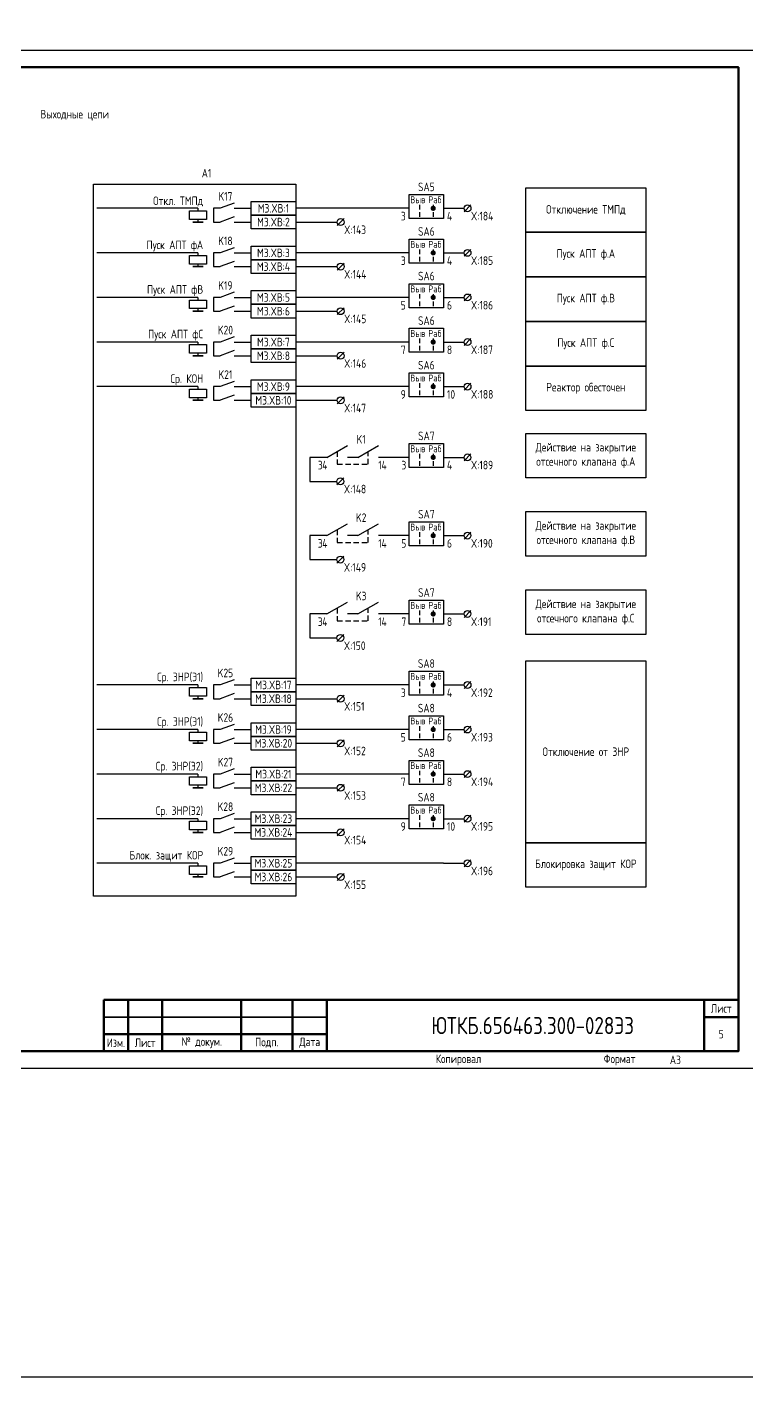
# Model space of a CAD drawing. Header units: millimetres. Extents: x -1117 to 4572, y -90 to 586.
# Drawn here: x 1887.5 to 2097.5, y -90 to 303.8 of the extents above; entities that cross this region are included whole.
import ezdxf

# ---------------------------------------------------------------- set-up
doc = ezdxf.new("R2010")
doc.units = ezdxf.units.MM
doc.linetypes.add('HIDDEN2', pattern=[4.7625, 3.175, -1.5875])
doc.styles.add('Gost_type_A', font='GOST_A.TTF')

# ---------------------------------------------------------------- blocks, each defined once
blk = doc.blocks.new('Формат_А3')
blk.add_lwpolyline([(-420, 297), (0, 297), (0, 0), (-420, 0)], close=True)
at = {"lineweight": 50}
blk.add_lwpolyline([(-400, 292), (-5, 292), (-5, 5), (-400, 5)], close=True, dxfattribs=at)
blk = doc.blocks.new('Штамп малый нижний')
at = {"lineweight": 50}
for points in [[(-185, 15), (-178, 15), (-178, 5), (-185, 5)], [(-178, 15), (-168, 15), (-168, 5), (-178, 5)], [(-168, 15), (-145, 15), (-145, 5), (-168, 5)], [(-145, 15), (-130, 15), (-130, 5), (-145, 5)], [(-130, 15), (-120, 15), (-120, 5), (-130, 5)], [(-120, 15), (-10, 15), (-10, 0), (-120, 0)], [(-10, 15), (0, 15), (0, 10), (-10, 10)], [(-10, 10), (0, 10), (0, 0), (-10, 0)], [(-185, 5), (-178, 5), (-178, 0), (-185, 0)], [(-178, 5), (-168, 5), (-168, 0), (-178, 0)], [(-168, 5), (-145, 5), (-145, 0), (-168, 0)], [(-145, 5), (-130, 5), (-130, 0), (-145, 0)], [(-130, 5), (-120, 5), (-120, 0), (-130, 0)]]:
    blk.add_lwpolyline(points, close=True, dxfattribs=at)
for points in [[(-185, 15), (-178, 15), (-178, 10), (-185, 10)], [(-178, 15), (-168, 15), (-168, 10), (-178, 10)], [(-168, 15), (-145, 15), (-145, 10), (-168, 10)], [(-145, 15), (-130, 15), (-130, 10), (-145, 10)], [(-130, 15), (-120, 15), (-120, 10), (-130, 10)], [(-185, 10), (-178, 10), (-178, 5), (-185, 5)], [(-178, 10), (-168, 10), (-168, 5), (-178, 5)], [(-168, 10), (-145, 10), (-145, 5), (-168, 5)], [(-145, 10), (-130, 10), (-130, 5), (-145, 5)], [(-130, 10), (-120, 10), (-120, 5), (-130, 5)]]:
    blk.add_lwpolyline(points, close=True)
at = {"char_height": 2.5, "style": 'Gost_type_A'}
for s, insert, width, attachment_point in [('Лист', (-5, 12.5), 10, 5), ('№ докум.', (-156.5, 2.5), 23, 5), ('Подп.', (-137.5, 2.5), 15, 5), ('Дата', (-125, 2.5), 10, 5), ('Изм.', (-181.5, 2.5), 7, 5), ('Лист', (-173, 2.5), 10, 5), ('Копировал', (-75, -2.53), 13.1202, 6), ('Формат', (-30, -2.53), 13.1202, 6)]:
    blk.add_mtext(s, dxfattribs=dict(at, insert=insert, width=width, attachment_point=attachment_point))
blk = doc.blocks.new('POINT')
at = {"const_width": 0.75}
blk.add_lwpolyline([(-0.375, 0, 1), (0.375, 0, 1)], format="xyb", close=True, dxfattribs=at)
blk = doc.blocks.new('Переключатель_положение')
for p, q in [((2, 1), (2, -0.34)), ((2, -1.14), (2, -2.49))]:
    blk.add_line(p, q)

msp = doc.modelspace()

# ---------------------------------------------------------------- linework, layer by layer
at = {"ltscale": 4.32}
for p, q in [((1947.91, 252.37), (1943.91, 250.87)), ((1947.91, 248.37), (1943.91, 246.87)), ((1947.91, 239.37), (1943.91, 237.87)), ((1947.91, 235.37), (1943.91, 233.87)), ((1947.91, 226.37), (1943.91, 224.87)), ((1947.91, 222.37), (1943.91, 220.87)), ((1947.91, 213.37), (1943.91, 211.87)), ((1947.91, 209.37), (1943.91, 207.87)), ((1947.91, 200.37), (1943.91, 198.87)), ((1947.91, 196.37), (1943.91, 194.87)), ((1947.91, 113.35), (1943.91, 111.85)), ((1947.91, 109.35), (1943.91, 107.85)), ((1947.91, 100.35), (1943.91, 98.85)), ((1947.91, 96.35), (1943.91, 94.85)), ((1947.91, 87.35), (1943.91, 85.85)), ((1947.91, 83.35), (1943.91, 81.85)), ((1947.91, 74.35), (1943.91, 72.85)), ((1947.91, 70.35), (1943.91, 68.85)), ((1947.91, 61.35), (1943.91, 59.85)), ((1947.91, 57.35), (1943.91, 55.85))]:
    msp.add_line(p, q, dxfattribs=at)
for p, q in [((1937.41, 250.87), (1907.91, 250.87)), ((1937.41, 250.87), (1937.41, 250.12)), ((1999, 250.87), (1965.91, 250.87)), ((2017.01, 251.87), (2015.01, 249.87)), ((1937.41, 247.62), (1937.41, 246.87)), ((1965.91, 246.87), (1978, 246.87)), ((1980.01, 247.87), (1978.01, 245.87)), ((1937.41, 237.87), (1907.91, 237.87)), ((1937.41, 237.87), (1937.41, 237.12)), ((1999, 237.87), (1965.91, 237.87)), ((2017.01, 238.87), (2015.01, 236.87)), ((1937.41, 234.62), (1937.41, 233.87)), ((1965.91, 233.87), (1978, 233.87)), ((1980.01, 234.87), (1978.01, 232.87)), ((1937.41, 224.87), (1907.91, 224.87)), ((1937.41, 224.87), (1937.41, 224.12)), ((1999, 224.87), (1965.91, 224.87)), ((2017.01, 225.87), (2015.01, 223.87)), ((1937.41, 221.62), (1937.41, 220.87)), ((1965.91, 220.87), (1978, 220.87)), ((1980.01, 221.87), (1978.01, 219.87)), ((2017.01, 212.87), (2015.01, 210.87)), ((1937.41, 211.87), (1907.91, 211.87)), ((1937.41, 211.87), (1937.41, 211.12)), ((1999, 211.87), (1965.91, 211.87)), ((1980.01, 208.87), (1978.01, 206.87)), ((1937.41, 208.62), (1937.41, 207.87)), ((1965.91, 207.87), (1978, 207.87)), ((1937.41, 198.87), (1907.91, 198.87)), ((1937.41, 198.87), (1937.41, 198.12)), ((1999, 198.87), (1965.91, 198.87)), ((2017.01, 199.87), (2015.01, 197.87)), ((1937.41, 195.62), (1937.41, 194.87)), ((1965.91, 194.87), (1978, 194.87)), ((1980.01, 195.87), (1978.01, 193.87)), ((1975, 178.24), (1981, 181.7)), ((1984, 178.24), (1990, 181.7)), ((1975, 178.24), (1970, 178.24)), ((1970, 178.24), (1970, 171.24)), ((1984, 178.24), (1981, 178.24)), ((1999, 178.24), (1990, 178.24)), ((2017, 179.24), (2015, 177.24)), ((1970, 171.24), (1977.94, 171.24)), ((1979.94, 172.24), (1977.94, 170.24)), ((1975, 155.4), (1981, 158.86)), ((1984, 155.4), (1990, 158.86)), ((1975, 155.4), (1970, 155.4)), ((1970, 155.4), (1970, 148.4)), ((1984, 155.4), (1981, 155.4)), ((1999, 155.4), (1990, 155.4)), ((2017, 156.4), (2015, 154.4)), ((1970, 148.4), (1977.94, 148.4)), ((1979.94, 149.4), (1977.94, 147.4)), ((1975, 132.55), (1981, 136.01)), ((1984, 132.55), (1990, 136.01)), ((1975, 132.55), (1970, 132.55)), ((1970, 132.55), (1970, 125.55)), ((1984, 132.55), (1981, 132.55)), ((1999, 132.55), (1990, 132.55)), ((2017, 133.55), (2015, 131.55)), ((1979.94, 126.55), (1977.94, 124.55)), ((1970, 125.55), (1977.94, 125.55)), ((1937.41, 111.85), (1907.91, 111.85)), ((1937.41, 111.85), (1937.41, 111.1)), ((1999, 111.85), (1965.91, 111.85)), ((2017.01, 112.85), (2015.01, 110.85)), ((1937.41, 108.6), (1937.41, 107.85)), ((1965.91, 107.85), (1978, 107.85)), ((1980.01, 108.85), (1978.01, 106.85)), ((1937.41, 98.85), (1907.91, 98.85)), ((1937.41, 98.85), (1937.41, 98.1)), ((1999, 98.85), (1965.91, 98.85)), ((2017.01, 99.85), (2015.01, 97.85)), ((1937.41, 95.6), (1937.41, 94.85)), ((1965.91, 94.85), (1978, 94.85)), ((1980.01, 95.85), (1978.01, 93.85)), ((2017.01, 86.85), (2015.01, 84.85)), ((1937.41, 85.85), (1907.91, 85.85)), ((1937.41, 85.85), (1937.41, 85.1)), ((1999, 85.85), (1965.91, 85.85)), ((1980.01, 82.85), (1978.01, 80.85)), ((1937.41, 82.6), (1937.41, 81.85)), ((1965.91, 81.85), (1978, 81.85)), ((1937.41, 72.85), (1907.91, 72.85)), ((1937.41, 72.85), (1937.41, 72.1)), ((1999, 72.85), (1965.91, 72.85)), ((2017.01, 73.85), (2015.01, 71.85)), ((1937.41, 69.6), (1937.41, 68.85)), ((1965.91, 68.85), (1978, 68.85)), ((1980.01, 69.85), (1978.01, 67.85)), ((1937.41, 59.85), (1907.91, 59.85)), ((1937.41, 59.85), (1937.41, 59.1)), ((2009, 59.85), (1965.91, 59.85)), ((2017.01, 60.85), (2015.01, 58.85)), ((1937.41, 56.6), (1937.41, 55.85)), ((1965.91, 55.85), (1978, 55.85)), ((1980.01, 56.85), (1978.01, 54.85))]:
    msp.add_line(p, q)
at = {"ltscale": 1.08}
for p, q in [((1943.91, 250.87), (1941.91, 250.87)), ((1941.91, 250.87), (1941.91, 246.87)), ((1947.91, 250.87), (1952.91, 250.87)), ((1941.91, 246.87), (1943.91, 246.87)), ((1947.91, 246.87), (1952.91, 246.87)), ((1943.91, 237.87), (1941.91, 237.87)), ((1941.91, 237.87), (1941.91, 233.87)), ((1947.91, 237.87), (1952.91, 237.87)), ((1941.91, 233.87), (1943.91, 233.87)), ((1947.91, 233.87), (1952.91, 233.87)), ((1943.91, 224.87), (1941.91, 224.87)), ((1941.91, 224.87), (1941.91, 220.87)), ((1947.91, 224.87), (1952.91, 224.87)), ((1941.91, 220.87), (1943.91, 220.87)), ((1947.91, 220.87), (1952.91, 220.87)), ((1943.91, 211.87), (1941.91, 211.87)), ((1941.91, 211.87), (1941.91, 207.87)), ((1947.91, 211.87), (1952.91, 211.87)), ((1941.91, 207.87), (1943.91, 207.87)), ((1947.91, 207.87), (1952.91, 207.87)), ((1943.91, 198.87), (1941.91, 198.87)), ((1941.91, 198.87), (1941.91, 194.87)), ((1947.91, 198.87), (1952.91, 198.87)), ((1941.91, 194.87), (1943.91, 194.87)), ((1947.91, 194.87), (1952.91, 194.87)), ((1943.91, 111.85), (1941.91, 111.85)), ((1941.91, 111.85), (1941.91, 107.85)), ((1947.91, 111.85), (1952.91, 111.85)), ((1941.91, 107.85), (1943.91, 107.85)), ((1947.91, 107.85), (1952.91, 107.85)), ((1943.91, 98.85), (1941.91, 98.85)), ((1941.91, 98.85), (1941.91, 94.85)), ((1947.91, 98.85), (1952.91, 98.85)), ((1941.91, 94.85), (1943.91, 94.85)), ((1947.91, 94.85), (1952.91, 94.85)), ((1943.91, 85.85), (1941.91, 85.85)), ((1941.91, 85.85), (1941.91, 81.85)), ((1947.91, 85.85), (1952.91, 85.85)), ((1941.91, 81.85), (1943.91, 81.85)), ((1947.91, 81.85), (1952.91, 81.85)), ((1943.91, 72.85), (1941.91, 72.85)), ((1941.91, 72.85), (1941.91, 68.85)), ((1947.91, 72.85), (1952.91, 72.85)), ((1941.91, 68.85), (1943.91, 68.85)), ((1947.91, 68.85), (1952.91, 68.85)), ((1943.91, 59.85), (1941.91, 59.85)), ((1941.91, 59.85), (1941.91, 55.85)), ((1947.91, 59.85), (1952.91, 59.85)), ((1941.91, 55.85), (1943.91, 55.85)), ((1947.91, 55.85), (1952.91, 55.85))]:
    msp.add_line(p, q, dxfattribs=at)
at = {"ltscale": 4}
for p, q in [((2009, 250.87), (2015.01, 250.87)), ((2009, 237.87), (2015.01, 237.87)), ((2009, 224.87), (2015.01, 224.87)), ((2009, 211.87), (2015.01, 211.87)), ((2009, 198.87), (2015.01, 198.87)), ((2009, 111.85), (2015.01, 111.85)), ((2009, 98.85), (2015.01, 98.85)), ((2009, 85.85), (2015.01, 85.85)), ((2009, 72.85), (2015.01, 72.85)), ((2009, 59.85), (2015.01, 59.85))]:
    msp.add_line(p, q, dxfattribs=at)
at = {"linetype": 'HIDDEN2', "ltscale": 0.5}
for p, q in [((1978, 179.97), (1978, 176.24)), ((1987, 176.24), (1987, 179.97)), ((1978, 176.24), (1987, 176.24)), ((1978, 157.13), (1978, 153.4)), ((1987, 153.4), (1987, 157.13)), ((1978, 153.4), (1987, 153.4)), ((1978, 134.28), (1978, 130.55)), ((1987, 130.55), (1987, 134.28)), ((1978, 130.55), (1987, 130.55))]:
    msp.add_line(p, q, dxfattribs=at)
at = {"linetype": 'Continuous', "ltscale": 4}
for p, q in [((2009, 178.24), (2015, 178.24)), ((2009, 155.4), (2015, 155.4)), ((2009, 132.55), (2015, 132.55))]:
    msp.add_line(p, q, dxfattribs=at)
for points in [[(-1117.42, 586), (4572.48, 586), (4572.48, -90), (-1117.42, -90)], [(1906.91, 257.87), (1965.91, 257.87), (1965.91, 50.2), (1906.91, 50.2)], [(2033, 256.87), (2068, 256.87), (2068, 243.87), (2033, 243.87)], [(1952.91, 252.87), (1965.91, 252.87), (1965.91, 248.87), (1952.91, 248.87)], [(1999, 254.87), (2009, 254.87), (2009, 247.87), (1999, 247.87)], [(1939.91, 250.12), (1939.91, 247.62), (1934.91, 247.62), (1934.91, 250.12)], [(1952.91, 248.87), (1965.91, 248.87), (1965.91, 244.87), (1952.91, 244.87)], [(1938.91, 246.87), (1935.91, 246.87)], [(1999, 241.87), (2009, 241.87), (2009, 234.87), (1999, 234.87)], [(2033, 243.87), (2068, 243.87), (2068, 230.87), (2033, 230.87)], [(1939.91, 237.12), (1939.91, 234.62), (1934.91, 234.62), (1934.91, 237.12)], [(1952.91, 239.87), (1965.91, 239.87), (1965.91, 235.87), (1952.91, 235.87)], [(1938.91, 233.87), (1935.91, 233.87)], [(1952.91, 235.87), (1965.91, 235.87), (1965.91, 231.87), (1952.91, 231.87)], [(1999, 228.87), (2009, 228.87), (2009, 221.87), (1999, 221.87)], [(2033, 230.87), (2068, 230.87), (2068, 217.87), (2033, 217.87)], [(1952.91, 226.87), (1965.91, 226.87), (1965.91, 222.87), (1952.91, 222.87)], [(1939.91, 224.12), (1939.91, 221.62), (1934.91, 221.62), (1934.91, 224.12)], [(1938.91, 220.87), (1935.91, 220.87)], [(1952.91, 222.87), (1965.91, 222.87), (1965.91, 218.87), (1952.91, 218.87)], [(2033, 217.87), (2068, 217.87), (2068, 204.87), (2033, 204.87)], [(1952.91, 213.87), (1965.91, 213.87), (1965.91, 209.87), (1952.91, 209.87)], [(1999, 215.87), (2009, 215.87), (2009, 208.87), (1999, 208.87)], [(1939.91, 211.12), (1939.91, 208.62), (1934.91, 208.62), (1934.91, 211.12)], [(1952.91, 209.87), (1965.91, 209.87), (1965.91, 205.87), (1952.91, 205.87)], [(1938.91, 207.87), (1935.91, 207.87)], [(2033, 204.87), (2068, 204.87), (2068, 191.87), (2033, 191.87)], [(1952.91, 200.87), (1965.91, 200.87), (1965.91, 196.87), (1952.91, 196.87)], [(1999, 202.87), (2009, 202.87), (2009, 195.87), (1999, 195.87)], [(1939.91, 198.12), (1939.91, 195.62), (1934.91, 195.62), (1934.91, 198.12)], [(1938.91, 194.87), (1935.91, 194.87)], [(1952.91, 196.87), (1965.91, 196.87), (1965.91, 192.87), (1952.91, 192.87)], [(2033, 185.24), (2068, 185.24), (2068, 172.24), (2033, 172.24)], [(1999, 182.24), (2009, 182.24), (2009, 175.24), (1999, 175.24)], [(2033, 162.4), (2068, 162.4), (2068, 149.4), (2033, 149.4)], [(1999, 159.4), (2009, 159.4), (2009, 152.4), (1999, 152.4)], [(2033, 139.55), (2068, 139.55), (2068, 126.55), (2033, 126.55)], [(1999, 136.55), (2009, 136.55), (2009, 129.55), (1999, 129.55)], [(2033, 118.93), (2068, 118.93), (2068, 65.85), (2033, 65.85)], [(1999, 115.85), (2009, 115.85), (2009, 108.85), (1999, 108.85)], [(1939.91, 111.1), (1939.91, 108.6), (1934.91, 108.6), (1934.91, 111.1)], [(1952.91, 113.85), (1965.91, 113.85), (1965.91, 109.85), (1952.91, 109.85)], [(1938.91, 107.85), (1935.91, 107.85)], [(1952.91, 109.85), (1965.91, 109.85), (1965.91, 105.85), (1952.91, 105.85)], [(1999, 102.85), (2009, 102.85), (2009, 95.85), (1999, 95.85)], [(1952.91, 100.85), (1965.91, 100.85), (1965.91, 96.85), (1952.91, 96.85)], [(1939.91, 98.1), (1939.91, 95.6), (1934.91, 95.6), (1934.91, 98.1)], [(1938.91, 94.85), (1935.91, 94.85)], [(1952.91, 96.85), (1965.91, 96.85), (1965.91, 92.85), (1952.91, 92.85)], [(1952.91, 87.85), (1965.91, 87.85), (1965.91, 83.85), (1952.91, 83.85)], [(1999, 89.85), (2009, 89.85), (2009, 82.85), (1999, 82.85)], [(1939.91, 85.1), (1939.91, 82.6), (1934.91, 82.6), (1934.91, 85.1)], [(1952.91, 83.85), (1965.91, 83.85), (1965.91, 79.85), (1952.91, 79.85)], [(1938.91, 81.85), (1935.91, 81.85)], [(1952.91, 74.85), (1965.91, 74.85), (1965.91, 70.85), (1952.91, 70.85)], [(1999, 76.85), (2009, 76.85), (2009, 69.85), (1999, 69.85)], [(1939.91, 72.1), (1939.91, 69.6), (1934.91, 69.6), (1934.91, 72.1)], [(1938.91, 68.85), (1935.91, 68.85)], [(1952.91, 70.85), (1965.91, 70.85), (1965.91, 66.85), (1952.91, 66.85)], [(2033, 65.85), (2068, 65.85), (2068, 52.85), (2033, 52.85)], [(1939.91, 59.1), (1939.91, 56.6), (1934.91, 56.6), (1934.91, 59.1)], [(1952.91, 61.85), (1965.91, 61.85), (1965.91, 57.85), (1952.91, 57.85)], [(1938.91, 55.85), (1935.91, 55.85)], [(1952.91, 57.85), (1965.91, 57.85), (1965.91, 53.85), (1952.91, 53.85)]]:
    msp.add_lwpolyline(points, close=True)
for centre in [(2016.01, 250.87), (1979.01, 246.87), (2016.01, 237.87), (1979.01, 233.87), (2016.01, 224.87), (1979.01, 220.87), (2016.01, 211.87), (1979.01, 207.87), (2016.01, 198.87), (1979.01, 194.87), (2016, 178.24), (1978.94, 171.24), (2016, 155.4), (1978.94, 148.4), (2016, 132.55), (1978.94, 125.55), (2016.01, 111.85), (1979.01, 107.85), (2016.01, 98.85), (1979.01, 94.85), (2016.01, 85.85), (1979.01, 81.85), (2016.01, 72.85), (1979.01, 68.85), (2016.01, 59.85), (1979.01, 55.85)]:
    msp.add_circle(centre, 1)

# ---------------------------------------------------------------- block references
at = {"color": 1}
for name, p in [('Формат_А3', (2100, 0)), ('Штамп малый нижний', (2095, 5))]:
    msp.add_blockref(name, p, dxfattribs=at)
for name, p in [('Переключатель_положение', (2000, 250.87)), ('POINT', (2006, 250.87)), ('Переключатель_положение', (2004, 250.87)), ('Переключатель_положение', (2000, 237.87)), ('POINT', (2006, 237.87)), ('Переключатель_положение', (2004, 237.87)), ('Переключатель_положение', (2000, 224.87)), ('POINT', (2006, 224.87)), ('Переключатель_положение', (2004, 224.87)), ('Переключатель_положение', (2000, 211.87)), ('Переключатель_положение', (2004, 211.87)), ('POINT', (2006, 211.87)), ('Переключатель_положение', (2000, 198.87)), ('POINT', (2006, 198.87)), ('Переключатель_положение', (2004, 198.87)), ('Переключатель_положение', (2000, 178.24)), ('POINT', (2006, 178.24)), ('Переключатель_положение', (2004, 178.24)), ('Переключатель_положение', (2000, 155.4)), ('POINT', (2006, 155.4)), ('Переключатель_положение', (2004, 155.4)), ('Переключатель_положение', (2000, 132.55)), ('POINT', (2006, 132.55)), ('Переключатель_положение', (2004, 132.55)), ('Переключатель_положение', (2000, 111.85)), ('POINT', (2006, 111.85)), ('Переключатель_положение', (2004, 111.85)), ('Переключатель_положение', (2000, 98.85)), ('POINT', (2006, 98.85)), ('Переключатель_положение', (2004, 98.85)), ('Переключатель_положение', (2000, 85.85)), ('Переключатель_положение', (2004, 85.85)), ('POINT', (2006, 85.85)), ('Переключатель_положение', (2000, 72.85)), ('POINT', (2006, 72.85)), ('Переключатель_положение', (2004, 72.85))]:
    msp.add_blockref(name, p)

# ---------------------------------------------------------------- texts
at = {"char_height": 2.5, "line_spacing_factor": 0.9, "style": 'Gost_type_A'}
for s, insert, width, attachment_point in [('Выходные цепи', (1901.45, 278), 197.5, 5), ('A1', (1939.91, 259.87), 66, 8), ('X:184', (2017.01, 249.87), 8, 1), ('X:143', (1980.01, 245.87), 8, 1), ('X:185', (2017.01, 236.87), 8, 1), ('X:144', (1980.01, 232.87), 8, 1), ('X:186', (2017.01, 223.87), 8, 1), ('X:145', (1980.01, 219.87), 8, 1), ('X:187', (2017.01, 210.87), 8, 1), ('X:146', (1980.01, 206.87), 8, 1), ('X:188', (2017.01, 197.87), 8, 1), ('X:147', (1980.01, 193.87), 8, 1), ('X:189', (2017, 177.24), 8, 1), ('X:148', (1979.94, 170.24), 8, 1), ('X:190', (2017, 154.4), 8, 1), ('X:149', (1979.94, 147.4), 8, 1), ('X:191', (2017, 131.55), 8, 1), ('X:150', (1979.94, 124.55), 8, 1), ('X:192', (2017.01, 110.85), 8, 1), ('X:151', (1980.01, 106.85), 8, 1), ('X:193', (2017.01, 97.85), 8, 1), ('X:152', (1980.01, 93.85), 8, 1), ('X:194', (2017.01, 84.85), 8, 1), ('X:153', (1980.01, 80.85), 8, 1), ('X:195', (2017.01, 71.85), 8, 1), ('X:154', (1980.01, 67.85), 8, 1), ('X:196', (2017.01, 58.85), 8, 1), ('X:155', (1980.01, 54.85), 8, 1)]:
    msp.add_mtext(s, dxfattribs=dict(at, insert=insert, width=width, attachment_point=attachment_point))
at = {"style": 'Gost_type_A'}
for s, insert, char_height, width, attachment_point in [('SA5', (2004, 255.87), 2.5, 10, 8), ('Откл. ТМПд', (1938.91, 252.87), 2.5, 31.0015, 6), ('K17', (1945.41, 254.37), 2.5, 5, 5), ('M3.XВ:1', (1959.41, 250.87), 2.5, 13, 5), ('Выв', (2001.5, 253.37), 2, 5, 5), ('Раб', (2006.5, 253.37), 2, 5, 5), ('M3.XВ:2', (1959.41, 246.87), 2.5, 13, 5), ('3', (1998, 249.85), 2.5, 5, 3), ('4', (2010, 249.85), 2.5, 5, 1), ('Отключение ТМПд', (2050.5, 250.37), 2.5, 34.9988, 5), ('SA6', (2004, 242.87), 2.5, 10, 8), ('Пуск АПТ фА', (1938.91, 239.87), 2.5, 35.9386, 6), ('K18', (1945.41, 241.37), 2.5, 5, 5), ('Выв', (2001.5, 240.37), 2, 5, 5), ('Раб', (2006.5, 240.37), 2, 5, 5), ('M3.XВ:3', (1959.41, 237.87), 2.5, 13, 5), ('3', (1998, 236.85), 2.5, 5, 3), ('4', (2010, 236.85), 2.5, 5, 1), ('Пуск АПТ ф.А', (2050.5, 237.37), 2.5, 34.9988, 5), ('M3.XВ:4', (1959.41, 233.87), 2.5, 13, 5), ('SA6', (2004, 229.87), 2.5, 10, 8), ('Пуск АПТ фВ', (1938.91, 226.87), 2.5, 36.2681, 6), ('K19', (1945.41, 228.37), 2.5, 5, 5), ('Раб', (2006.5, 227.37), 2, 5, 5), ('M3.XВ:5', (1959.41, 224.87), 2.5, 13, 5), ('Выв', (2001.5, 227.37), 2, 5, 5), ('Пуск АПТ ф.В', (2050.5, 224.37), 2.5, 34.9988, 5), ('M3.XВ:6', (1959.41, 220.87), 2.5, 13, 5), ('5', (1998, 223.85), 2.5, 5, 3), ('6', (2010, 223.85), 2.5, 5, 1), ('K20', (1945.41, 215.37), 2.5, 5, 5), ('SA6', (2004, 216.87), 2.5, 10, 8), ('Пуск АПТ фС', (1938.91, 213.87), 2.5, 34.6824, 6), ('M3.XВ:7', (1959.41, 211.87), 2.5, 13, 5), ('Выв', (2001.5, 214.37), 2, 5, 5), ('Раб', (2006.5, 214.37), 2, 5, 5), ('Пуск АПТ ф.С', (2050.5, 211.37), 2.5, 34.9988, 5), ('M3.XВ:8', (1959.41, 207.87), 2.5, 13, 5), ('7', (1998, 210.85), 2.5, 5, 3), ('8', (2010, 210.85), 2.5, 5, 1), ('SA6', (2004, 203.87), 2.5, 10, 8), ('Ср. КОН', (1938.91, 200.87), 2.5, 31.0015, 6), ('K21', (1945.41, 202.37), 2.5, 5, 5), ('Выв', (2001.5, 201.37), 2, 5, 5), ('Раб', (2006.5, 201.37), 2, 5, 5), ('M3.XВ:9', (1959.41, 198.87), 2.5, 13, 5), ('9', (1998, 197.85), 2.5, 5, 3), ('10', (2010, 197.85), 2.5, 5, 1), ('Реактор обесточен', (2050.5, 198.37), 2.5, 34.9988, 5), ('M3.XВ:10', (1959.41, 194.87), 2.5, 13, 5), ('SA7', (2004, 183.24), 2.5, 10, 8), ('K1', (1985, 182.24), 2.5, 18, 8), ('Выв', (2001.5, 180.74), 2, 5, 5), ('Раб', (2006.5, 180.74), 2, 5, 5), ('{\\C0;Действие на закрытие отсечного клапана ф.А}', (2050.5, 178.78), 2.5, 34.9988, 5), ('{\\T0.9;3}', (1998, 177.23), 2.5, 5, 3), ('{\\T0.9;4}', (2010, 177.24), 2.5, 5, 1), ('K2', (1985, 159.4), 2.5, 18, 8), ('SA7', (2004, 160.4), 2.5, 10, 8), ('Выв', (2001.5, 157.9), 2, 5, 5), ('Раб', (2006.5, 157.9), 2, 5, 5), ('{\\C0;Действие на закрытие отсечного клапана ф.В}', (2050.5, 155.94), 2.5, 34.9988, 5), ('{\\T0.9;5}', (1998, 154.38), 2.5, 5, 3), ('{\\T0.9;6}', (2010, 154.4), 2.5, 5, 1), ('K3', (1985, 136.55), 2.5, 18, 8), ('SA7', (2004, 137.55), 2.5, 10, 8), ('Выв', (2001.5, 135.05), 2, 5, 5), ('Раб', (2006.5, 135.05), 2, 5, 5), ('{\\C0;Действие на закрытие отсечного клапана ф.С}', (2050.5, 133.09), 2.5, 34.9988, 5), ('{\\T0.9;7}', (1998, 131.54), 2.5, 5, 3), ('{\\T0.9;8}', (2010, 131.55), 2.5, 5, 1), ('SA8', (2004, 116.85), 2.5, 10, 8), ('Ср. ЗНР(Э1)', (1938.91, 113.85), 2.5, 35.9386, 6), ('K25', (1945.41, 115.35), 2.5, 5, 5), ('Выв', (2001.5, 114.35), 2, 5, 5), ('Раб', (2006.5, 114.35), 2, 5, 5), ('M3.XВ:17', (1959.41, 111.85), 2.5, 13, 5), ('3', (1998, 110.83), 2.5, 5, 3), ('4', (2010, 110.83), 2.5, 5, 1), ('M3.XВ:18', (1959.41, 107.85), 2.5, 13, 5), ('SA8', (2004, 103.85), 2.5, 10, 8), ('Ср. ЗНР(Э1)', (1938.91, 100.85), 2.5, 35.9386, 6), ('K26', (1945.41, 102.35), 2.5, 5, 5), ('M3.XВ:19', (1959.41, 98.85), 2.5, 13, 5), ('Выв', (2001.5, 101.35), 2, 5, 5), ('Раб', (2006.5, 101.35), 2, 5, 5), ('M3.XВ:20', (1959.41, 94.85), 2.5, 13, 5), ('5', (1998, 97.83), 2.5, 5, 3), ('6', (2010, 97.83), 2.5, 5, 1), ('K27', (1945.41, 89.35), 2.5, 5, 5), ('SA8', (2004, 90.85), 2.5, 10, 8), ('Отключение от ЗНР', (2050.5, 92.39), 2.5, 34.9987, 5), ('Ср. ЗНР(Э2)', (1938.91, 87.85), 2.5, 31.0015, 6), ('M3.XВ:21', (1959.41, 85.85), 2.5, 13, 5), ('Выв', (2001.5, 88.35), 2, 5, 5), ('Раб', (2006.5, 88.35), 2, 5, 5), ('M3.XВ:22', (1959.41, 81.85), 2.5, 13, 5), ('7', (1998, 84.83), 2.5, 5, 3), ('8', (2010, 84.83), 2.5, 5, 1), ('SA8', (2004, 77.85), 2.5, 10, 8), ('Ср. ЗНР(Э2)', (1938.91, 74.85), 2.5, 35.9386, 6), ('K28', (1945.41, 76.35), 2.5, 5, 5), ('Выв', (2001.5, 75.35), 2, 5, 5), ('Раб', (2006.5, 75.35), 2, 5, 5), ('M3.XВ:23', (1959.41, 72.85), 2.5, 13, 5), ('9', (1998, 71.83), 2.5, 5, 3), ('10', (2010, 71.83), 2.5, 5, 1), ('M3.XВ:24', (1959.41, 68.85), 2.5, 13, 5), ('Блок. защит КОР', (1938.91, 61.85), 2.5, 35.9385, 6), ('K29', (1945.41, 63.35), 2.5, 5, 5), ('M3.XВ:25', (1959.41, 59.85), 2.5, 13, 5), ('Блокировка защит КОР', (2050.5, 59.35), 2.5, 34.9988, 5), ('M3.XВ:26', (1959.41, 55.85), 2.5, 13, 5), ('ЮТКБ.656463.300-028Э3', (2035, 12.5), 5, 120, 5), ('5', (2090, 10), 2.5, 10, 5), ('A3', (2075, 2.5), 2.5, 20, 4)]:
    msp.add_mtext(s, dxfattribs=dict(at, insert=insert, char_height=char_height, width=width, attachment_point=attachment_point))
at = {"color": 6, "char_height": 2.5, "width": 5, "style": 'Gost_type_A'}
for s, insert, attachment_point in [('{\\T0.9;34}', (1975, 177.24), 3), ('{\\T0.9;14}', (1990, 177.24), 1), ('{\\T0.9;34}', (1975, 154.4), 3), ('{\\T0.9;14}', (1990, 154.4), 1), ('{\\T0.9;34}', (1975, 131.55), 3), ('{\\T0.9;14}', (1990, 131.55), 1)]:
    msp.add_mtext(s, dxfattribs=dict(at, insert=insert, attachment_point=attachment_point))

doc.saveas('drawing.dxf')
